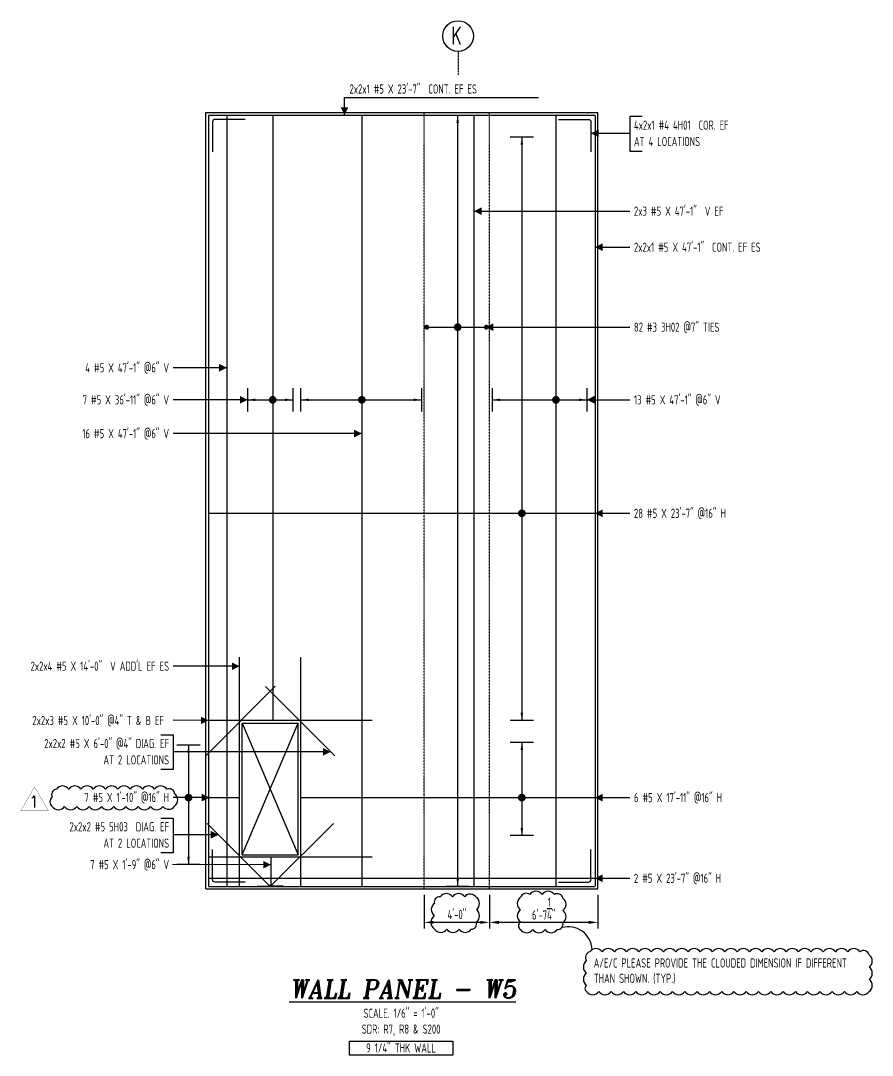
# Model space of a CAD drawing. Header units: inches. Extents: x -3675 to 25720, y -2273 to 5046.
# Drawn here: x 9390 to 10014, y -102 to 656 of the extents above; entities that cross this region are included whole.
import ezdxf
from ezdxf.enums import TextEntityAlignment as Align

# ---------------------------------------------------------------- set-up
doc = ezdxf.new("R2010")
doc.units = ezdxf.units.IN
doc.header["$LTSCALE"] = 0.025
doc.header["$MEASUREMENT"] = 0
doc.linetypes.add('HIDDEN', pattern=[6, 3, -3])
doc.linetypes.add('PHANTOM', pattern=[2.5, 1.25, -0.25, 0.25, -0.25, 0.25, -0.25])
doc.layers.get('0').update_dxf_attribs({"linetype": 'CONTINUOUS'})
doc.layers.get('Defpoints').update_dxf_attribs({"linetype": 'CONTINUOUS'})
for name, color, linetype in [('0-25', 7, 'CONTINUOUS'), ('0-25TEXT', 7, 'CONTINUOUS'), ('0-35', 3, 'CONTINUOUS'), ('0-35TEXT', 3, 'CONTINUOUS'), ('0-50', 10, 'CONTINUOUS'), ('BAR-LBL', 2, 'CONTINUOUS'), ('DETAIL', 83, 'CONTINUOUS'), ('GRID', 8, 'PHANTOM'), ('hidden', 7, 'HIDDEN'), ('RANGELAY', 7, 'CONTINUOUS'), ('REBARS', 4, 'CONTINUOUS'), ('REV_1', 150, 'CONTINUOUS')]:
    doc.layers.add(name, color=color, linetype=linetype)
doc.styles.add('AR', font='ARCHQUIK.shx', dxfattribs={"width": 0.8})
doc.styles.add('ROMANT', font='romant')
doc.dimstyles.new('CADS_DIM_48', dxfattribs={"dimscale": 48, "dimtxt": 0.09375, "dimasz": 0.09375, "dimexe": 0.0625, "dimexo": 0.0625, "dimgap": 0.09375, "dimtad": 0, "dimtih": 1, "dimtoh": 1, "dimzin": 1, "dimdsep": 46, "dimlunit": 4, "dimtxsty": 'AR', "dimblk": 'CLOSED', "dimcen": 0.1875, "dimadec": 0, "dimazin": 0, "dimtfac": 1, "dimtofl": 0, "dimtmove": 0, "dimatfit": 1, "dimldrblk": 'DOTBLANK', "dimfxl": 1, "dimtzin": 0, "dimarcsym": 0})

# ---------------------------------------------------------------- blocks, each defined once
blk = doc.blocks.new('leadrblk')
blk.add_lwpolyline([(0, 0, 0, 1, 0), (1, 0, 1, 1, 0)], format="xyseb")
blk = doc.blocks.new('rendmark')
at = {"color": 4}
blk.add_line((0, -3), (0, 3), dxfattribs=at)
blk = doc.blocks.new('rarrow')
at = {"color": 7}
blk.add_solid([(2, -0.33), (2, 0.33), (0, 0)], dxfattribs=at)
blk = doc.blocks.new('*U413', base_point=(9757.46, 571))
at = {"layer": 'RANGELAY'}
blk.add_line((9757.46, 571), (9757.46, 143.32), dxfattribs=at)
at = {"layer": 'RANGELAY', "xscale": 2.834645669291339, "yscale": 2.834645669291339}
for name, p, rotation in [('rendmark', (9757.46, 571), 269.9999999999999), ('rarrow', (9757.46, 571), 269.9999999999999), ('rarrow', (9757.46, 143.32), 89.999996929531), ('rendmark', (9757.46, 143.32), 89.999996929531)]:
    blk.add_blockref(name, p, dxfattribs=dict(at, rotation=rotation))
blk = doc.blocks.new('VPM6DAFA')
at = {"const_width": 1}
blk.add_lwpolyline([(-0.5, 0, 1), (0.5, 0, 1)], format="xyb", close=True, dxfattribs=at)
blk = doc.blocks.new('*U380', base_point=(9540.89, 586.82))
at = {"layer": 'REBARS', "color": 0}
blk.add_lwpolyline([(9541.2, 586.82), (9541.2, 21.82)], dxfattribs=at)
blk = doc.blocks.new('*U787', base_point=(9574.56, 586.82))
at = {"layer": 'REBARS', "color": 0}
blk.add_lwpolyline([(9574.87, 586.82), (9574.87, 143.82)], dxfattribs=at)
blk = doc.blocks.new('*U384', base_point=(9782.14, 586.82))
at = {"layer": 'REBARS', "color": 0}
blk.add_lwpolyline([(9782.46, 586.82), (9782.46, 21.82)], dxfattribs=at)
blk = doc.blocks.new('*U412', base_point=(9710.44, 21.63))
at = {"layer": 'RANGELAY'}
blk.add_line((9710.44, 21.63), (9710.44, 587), dxfattribs=at)
at = {"layer": 'RANGELAY', "xscale": 2.834645669291339, "yscale": 2.834645669291339}
for name, p, rotation in [('rendmark', (9710.44, 587), 269.9999969411395), ('rarrow', (9710.44, 587), 269.9999969411395), ('rarrow', (9710.44, 21.63), 90.00000001160853), ('rendmark', (9710.44, 21.63), 90.00000001160853)]:
    blk.add_blockref(name, p, dxfattribs=dict(at, rotation=rotation))
blk = doc.blocks.new('VPM6DB18')
at = {"const_width": 1}
blk.add_lwpolyline([(-0.5, 0, 1), (0.5, 0, 1)], format="xyb", close=True, dxfattribs=at)
blk = doc.blocks.new('*U789', base_point=(9639.87, 586.82))
at = {"layer": 'REBARS', "color": 0}
blk.add_lwpolyline([(9640.18, 586.82), (9640.18, 21.82)], dxfattribs=at)
blk = doc.blocks.new('*U616', base_point=(9808.34, 584.07))
at = {"layer": 'REBARS', "color": 0}
blk.add_lwpolyline([(9784.34, 583.82), (9806.34, 583.82, -0.414214), (9808.09, 582.07), (9808.09, 560.07)], format="xyb", dxfattribs=at)
blk = doc.blocks.new('*U617', base_point=(9530.59, 584.07))
at = {"layer": 'REBARS', "color": 0}
blk.add_lwpolyline([(9554.59, 583.82), (9532.59, 583.82, 0.414214), (9530.84, 582.07), (9530.84, 560.07)], format="xyb", dxfattribs=at)
blk = doc.blocks.new('*U248', base_point=(9528.15, 586.82))
at = {"layer": 'REBARS', "color": 0}
blk.add_lwpolyline([(9527.84, 586.82), (9527.84, 21.82)], dxfattribs=at)
blk = doc.blocks.new('*U249', base_point=(9810.78, 586.82))
at = {"layer": 'REBARS', "color": 0}
blk.add_lwpolyline([(9811.09, 586.82), (9811.09, 21.82)], dxfattribs=at)
blk = doc.blocks.new('*U704', base_point=(9527.84, 586.69))
at = {"layer": 'REBARS', "color": 0}
blk.add_lwpolyline([(9527.84, 587), (9810.84, 587)], dxfattribs=at)
blk = doc.blocks.new('*U250', base_point=(9722.06, 586.82))
at = {"layer": 'REBARS', "color": 0}
blk.add_lwpolyline([(9722.38, 586.82), (9722.38, 21.82)], dxfattribs=at)
blk = doc.blocks.new('*U709', base_point=(9528.09, 27.25))
at = {"layer": 'REBARS', "color": 0}
blk.add_lwpolyline([(9528.09, 27.56), (9811.09, 27.56)], dxfattribs=at)
blk = doc.blocks.new('*U399', base_point=(9513.17, 125.32))
at = {"layer": 'RANGELAY'}
blk.add_line((9513.17, 125.32), (9513.17, 37.63), dxfattribs=at)
at = {"layer": 'RANGELAY', "xscale": 2.834645669291339, "yscale": 2.834645669291339}
for name, p, rotation in [('rendmark', (9513.17, 125.32), 269.9999999999999), ('rarrow', (9513.17, 125.32), 269.9999999999999), ('rarrow', (9513.17, 37.63), 89.999996929531), ('rendmark', (9513.17, 37.63), 89.999996929531)]:
    blk.add_blockref(name, p, dxfattribs=dict(at, rotation=rotation))
blk = doc.blocks.new('VPM6DDCA')
at = {"const_width": 1}
blk.add_lwpolyline([(-0.5, 0, 1), (0.5, 0, 1)], format="xyb", close=True, dxfattribs=at)
blk = doc.blocks.new('*U443', base_point=(9527.84, 86.4))
at = {"layer": 'REBARS', "color": 0}
blk.add_lwpolyline([(9527.84, 86.72), (9549.84, 86.72)], dxfattribs=at)
blk = doc.blocks.new('*U398', base_point=(9757.46, 127.32))
at = {"layer": 'RANGELAY'}
blk.add_line((9757.46, 127.32), (9757.46, 58.82), dxfattribs=at)
at = {"layer": 'RANGELAY', "xscale": 2.834645669291339, "yscale": 2.834645669291339}
for name, p, rotation in [('rendmark', (9757.46, 127.32), 269.9999999999999), ('rarrow', (9757.46, 127.32), 269.9999999999999), ('rarrow', (9757.46, 58.82), 89.999996929531), ('rendmark', (9757.46, 58.82), 89.999996929531)]:
    blk.add_blockref(name, p, dxfattribs=dict(at, rotation=rotation))
blk = doc.blocks.new('VPM6DDDF')
at = {"const_width": 1}
blk.add_lwpolyline([(-0.5, 0, 1), (0.5, 0, 1)], format="xyb", close=True, dxfattribs=at)
blk = doc.blocks.new('*U440', base_point=(9595.59, 86.4))
at = {"layer": 'REBARS', "color": 0}
blk.add_lwpolyline([(9595.59, 86.72), (9810.59, 86.72)], dxfattribs=at)
blk = doc.blocks.new('*U695', base_point=(9528.09, 294.82))
at = {"layer": 'REBARS', "color": 0}
blk.add_lwpolyline([(9528.09, 295.13), (9811.09, 295.13)], dxfattribs=at)
blk = doc.blocks.new('*U809', base_point=(9573.2, 43))
at = {"layer": 'REBARS', "color": 0}
blk.add_lwpolyline([(9573.51, 43), (9573.51, 22)], dxfattribs=at)
blk = doc.blocks.new('*U788', base_point=(9556.59, 378.3))
at = {"layer": 'RANGELAY'}
blk.add_line((9556.59, 378.3), (9589.59, 378.3), dxfattribs=at)
at = {"layer": 'RANGELAY', "xscale": 2.834645669291339, "yscale": 2.834645669291339}
for name, p, rotation in [('rendmark', (9556.59, 378.3), 2.072565171355973e-12), ('rendmark', (9589.59, 378.3), 179.9999969295331), ('rarrow', (9556.59, 378.3), 2.072565171355973e-12), ('rarrow', (9589.59, 378.3), 179.9999969295331)]:
    blk.add_blockref(name, p, dxfattribs=dict(at, rotation=rotation))
blk = doc.blocks.new('VPM6DE080')
at = {"const_width": 1}
blk.add_lwpolyline([(-0.5, 0, 1), (0.5, 0, 1)], format="xyb", close=True, dxfattribs=at)
blk = doc.blocks.new('*U397', base_point=(9735.84, 378.3))
at = {"layer": 'RANGELAY'}
blk.add_line((9735.84, 378.3), (9805.09, 378.3), dxfattribs=at)
at = {"layer": 'RANGELAY', "xscale": 2.834645669291339, "yscale": 2.834645669291339}
for name, p, rotation in [('rendmark', (9735.84, 378.3), 2.069358644238373e-12), ('rendmark', (9805.09, 378.3), 179.9999969295331), ('rarrow', (9735.84, 378.3), 2.069358644238373e-12), ('rarrow', (9805.09, 378.3), 179.9999969295331)]:
    blk.add_blockref(name, p, dxfattribs=dict(at, rotation=rotation))
blk = doc.blocks.new('VPM6DE0E')
at = {"const_width": 1}
blk.add_lwpolyline([(-0.5, 0, 1), (0.5, 0, 1)], format="xyb", close=True, dxfattribs=at)
blk = doc.blocks.new('*U396', base_point=(9687.6, 431.55))
at = {"layer": 'REBARS', "color": 0, "const_width": 1.8}
for points in [[(9687.79, 432.45, 1), (9687.79, 430.65, 1), (9687.79, 432.45)], [(9731.41, 430.65, 1), (9731.41, 432.45, 1), (9731.41, 430.65)]]:
    blk.add_lwpolyline(points, format="xyb", dxfattribs=at)
at = {"layer": 'REBARS', "color": 0}
blk.add_lwpolyline([(9687.79, 431.55), (9731.41, 431.55)], dxfattribs=at)
blk = doc.blocks.new('*U790', base_point=(9595.59, 378.3))
at = {"layer": 'RANGELAY'}
blk.add_line((9595.59, 378.3), (9683.9, 378.3), dxfattribs=at)
at = {"layer": 'RANGELAY', "xscale": 2.834645669291339, "yscale": 2.834645669291339}
for name, p, rotation in [('rendmark', (9595.59, 378.3), 2.065201842417342e-12), ('rendmark', (9683.9, 378.3), 179.9999969295331), ('rarrow', (9595.59, 378.3), 2.065201842417342e-12), ('rarrow', (9683.9, 378.3), 179.9999969295331)]:
    blk.add_blockref(name, p, dxfattribs=dict(at, rotation=rotation))
blk = doc.blocks.new('VPM6DE1C')
at = {"const_width": 1}
blk.add_lwpolyline([(-0.5, 0, 1), (0.5, 0, 1)], format="xyb", close=True, dxfattribs=at)
blk = doc.blocks.new('*U618', base_point=(9808.34, 24.57))
at = {"layer": 'REBARS', "color": 0}
blk.add_lwpolyline([(9784.34, 24.82), (9806.34, 24.82, 0.414213), (9808.09, 26.57), (9808.09, 48.57)], format="xyb", dxfattribs=at)
blk = doc.blocks.new('*U619', base_point=(9530.59, 24.57))
at = {"layer": 'REBARS', "color": 0}
blk.add_lwpolyline([(9554.59, 24.82), (9532.59, 24.82, -0.414213), (9530.84, 26.57), (9530.84, 48.57)], format="xyb", dxfattribs=at)
blk = doc.blocks.new('*U434', base_point=(9573.59, 21.54))
at = {"layer": 'REBARS', "color": 0}
blk.add_lwpolyline([(9563.59, 21.85), (9572.55, 21.85, 0.198912), (9574.1, 22.5), (9619.32, 67.72)], format="xyb", dxfattribs=at)
blk = doc.blocks.new('*U435', base_point=(9620.24, 117.05))
at = {"layer": 'REBARS', "color": 0}
blk.add_lwpolyline([(9620.46, 117.27), (9569.55, 168.19)], dxfattribs=at)
blk = doc.blocks.new('*U441', base_point=(9647.84, 143.63))
at = {"layer": 'REBARS', "color": 0}
blk.add_lwpolyline([(9647.84, 143.32), (9527.84, 143.32)], dxfattribs=at)
blk = doc.blocks.new('*U442', base_point=(9647.84, 42.69))
at = {"layer": 'REBARS', "color": 0}
blk.add_lwpolyline([(9647.84, 43), (9527.84, 43)], dxfattribs=at)
blk = doc.blocks.new('*U436', base_point=(9550.9, 21.63))
at = {"layer": 'REBARS', "color": 0}
blk.add_lwpolyline([(9550.59, 21.63), (9550.59, 189.63)], dxfattribs=at)
blk = doc.blocks.new('*U437', base_point=(9595.28, 21.63))
at = {"layer": 'REBARS', "color": 0}
blk.add_lwpolyline([(9595.59, 21.63), (9595.59, 189.63)], dxfattribs=at)
blk = doc.blocks.new('*U705', base_point=(9527.84, 21.94))
at = {"layer": 'REBARS', "color": 0}
blk.add_lwpolyline([(9527.84, 21.63), (9810.84, 21.63)], dxfattribs=at)
blk = doc.blocks.new('*U439', base_point=(9526.06, 117.17))
at = {"layer": 'REBARS', "color": 0}
blk.add_lwpolyline([(9525.84, 117.39), (9576.75, 168.31)], dxfattribs=at)
blk = doc.blocks.new('*U438', base_point=(9572.59, 21.54))
at = {"layer": 'REBARS', "color": 0}
blk.add_lwpolyline([(9582.59, 21.85), (9573.63, 21.85, -0.198912), (9572.08, 22.5), (9526.85, 67.72)], format="xyb", dxfattribs=at)
blk = doc.blocks.new('*D378')
at = {"layer": 'Defpoints', "color": 0, "transparency": 16777216}
for p in [(9733.84, 19.82), (9813.09, 19.82), (9733.84, -4.74)]:
    blk.add_point(p, dxfattribs=at)
at = {"layer": 'DETAIL', "color": 0, "lineweight": -2, "transparency": 16777216}
for p, q in [((9733.84, 15.32), (9733.84, -9.24)), ((9813.09, 15.32), (9813.09, -9.24)), ((9806.34, -4.74), (9740.59, -4.74))]:
    blk.add_line(p, q, dxfattribs=at)
at = {"layer": 'DETAIL', "color": 0, "transparency": 16777216}
for points in [[(9740.59, -3.62), (9740.59, -5.87), (9733.84, -4.74)], [(9806.34, -3.62), (9806.34, -5.87), (9813.09, -4.74)]]:
    blk.add_solid(points, dxfattribs=at)
at = {"layer": 'DETAIL', "color": 0, "transparency": 16777216, "insert": (9773.46, 5.38), "char_height": 6.75, "attachment_point": 5, "style": 'AR'}
blk.add_mtext('6\'-7{\\H1.000000x;\\S1/4;}"', dxfattribs=at)
blk = doc.blocks.new('_DotBlank')
at = {"layer": '0-35', "color": 0, "lineweight": -2}
blk.add_line((-0.5, 0), (-1, 0), dxfattribs=at)
blk.add_circle((0, 0), 0.5, dxfattribs=at)
blk = doc.blocks.new('*D379')
at = {"layer": 'Defpoints', "color": 0, "transparency": 16777216}
for p in [(9685.9, 19.82), (9733.84, 19.82), (9685.9, -4.74)]:
    blk.add_point(p, dxfattribs=at)
at = {"layer": 'DETAIL', "color": 0, "lineweight": -2, "transparency": 16777216}
for p, q in [((9685.9, 15.32), (9685.9, -9.24)), ((9733.84, 15.32), (9733.84, -9.24)), ((9727.09, -4.74), (9692.65, -4.74))]:
    blk.add_line(p, q, dxfattribs=at)
at = {"layer": 'DETAIL', "color": 0, "transparency": 16777216}
for points in [[(9692.65, -3.62), (9692.65, -5.87), (9685.9, -4.74)], [(9727.09, -3.62), (9727.09, -5.87), (9733.84, -4.74)]]:
    blk.add_solid(points, dxfattribs=at)
at = {"layer": 'DETAIL', "color": 0, "transparency": 16777216, "insert": (9709.87, 1), "char_height": 6.75, "attachment_point": 5, "style": 'AR'}
blk.add_mtext('4\'-0"', dxfattribs=at)
blk = doc.blocks.new('Rev_Tri (48)')
at = {"const_width": 0.128}
blk.add_lwpolyline([(6.69, 11.58), (13.37, 0), (0, 0)], close=True, dxfattribs=at)
at = {"color": 1, "style": 'ROMANT'}
blk.add_attdef('R', (3.93, 1.52, -0.03), '', height=5.75, dxfattribs=at)

msp = doc.modelspace()

# ---------------------------------------------------------------- linework, layer by layer
at = {"layer": '0-25TEXT'}
for points in [[(9627.48556, 587.00286), (9627.48556, 599.81609), (9769.71263, 599.81609)], [(9845.61585, 586.03285), (9836.61679, 586.03285), (9836.61679, 560.53553), (9845.61585, 560.53553)], [(9808.08844, 573.65915), (9836.61679, 573.65915)], [(9722.37699, 516.61675), (9836.61679, 516.61675)], [(9811.08825, 490.18597), (9836.61679, 490.18597)], [(9730.88346, 431.54571), (9836.61679, 431.54571)], [(9730.88346, 431.54571), (9836.61679, 431.54571)], [(9541.20448, 401.7865), (9501.93687, 401.7865)], [(9556.58826, 378.29768), (9501.93687, 378.29768)], [(9805.07641, 378.29966), (9836.61679, 378.29966)], [(9640.18195, 353.52472), (9501.93687, 353.52472)], [(9811.07641, 295.13319), (9836.61679, 295.13319)], [(9550.5883, 182.96452), (9501.93687, 183.05731)], [(9527.83828, 143.31543), (9501.93687, 143.40952)], [(9492.93781, 132.73482), (9501.93687, 132.73482), (9501.93687, 107.2375), (9492.93781, 107.2375)], [(9617.46432, 120.26764), (9501.93687, 120.36112)], [(9528.46388, 86.71506), (9501.93687, 86.80914)], [(9811.07641, 86.71701), (9836.61679, 86.71701)], [(9492.93781, 71.69755), (9501.93687, 71.69755), (9501.93687, 46.20023), (9492.93781, 46.20023)], [(9535.11611, 59.45921), (9501.93687, 59.32385)], [(9573.51237, 37.44827), (9501.42751, 37.5646)], [(9811.08826, 27.56074), (9836.61679, 27.56074)]]:
    msp.add_lwpolyline(points, dxfattribs=at)
at = {"layer": '0-35'}
for p, q in [((9525.83826, 19.81536), (9525.83826, 588.81536)), ((9525.83826, 588.81536), (9813.08826, 588.81536)), ((9813.08826, 19.81536), (9813.08826, 588.81536)), ((9552.58826, 44.81536), (9552.58826, 141.31536)), ((9552.58826, 141.31536), (9593.58826, 141.31536)), ((9593.58826, 44.81536), (9593.58826, 141.31536)), ((9552.58826, 44.81536), (9593.58826, 44.81536)), ((9525.83826, 19.81536), (9813.08826, 19.81536))]:
    msp.add_line(p, q, dxfattribs=at)
at = {"layer": '0-50'}
for p, q in [((9552.58826, 141.31536), (9593.58826, 44.81536)), ((9552.58826, 44.81536), (9593.58826, 141.31536))]:
    msp.add_line(p, q, dxfattribs=at)
msp.add_lwpolyline([(9631.06588, -91.84158), (9706.95273, -91.84158), (9706.95273, -102.19794), (9631.06588, -102.19794)], close=True, dxfattribs=at)
msp.add_circle((9710.71326, 644.97809), 11.25, dxfattribs=at)
at = {"layer": 'DETAIL'}
for points in [[(9693.43543, -9.76448, 0.52056705), (9702.43543, -9.76448, 0.52056705), (9711.43543, -9.76448, 0.52056705), (9720.43543, -9.76448, 0.52056705), (9724.10518, -4.43423, 0.52056705), (9724.10518, 4.56577, 0.52056705), (9724.10518, 13.56577, 0.52056705), (9715.5802, 14.04079, 0.52056705), (9706.5802, 14.04079, 0.52056705), (9697.5802, 14.04079, 0.52056705), (9693.43543, 9.18556, 0.52056705), (9693.43543, 0.18556, 0.52056705)], [(9756.43278, -9.97148, 0.52056705), (9765.43278, -9.97148, 0.52056705), (9774.43278, -9.97148, 0.52056705), (9783.43278, -9.97148, 0.52056705), (9787.51704, -5.05575, 0.52056705), (9787.51704, 3.94425, 0.52056705), (9787.51704, 12.94425, 0.52056705), (9781.26959, 15.6968, 0.52056705), (9772.26959, 15.6968, 0.52056705), (9763.26959, 15.6968, 0.52056705), (9756.43278, 13.53362, 0.52056705), (9756.43278, 4.53362, 0.52056705), (9756.43278, -4.46638, 0.52056705)], [(9804.89118, -55.50389, 0.52056705), (9813.89118, -55.50389, 0.52056705), (9822.89118, -55.50389, 0.52056705), (9831.89118, -55.50389, 0.52056705), (9840.89118, -55.50389, 0.52056705), (9849.89118, -55.50389, 0.52056705), (9858.89118, -55.50389, 0.52056705), (9867.89118, -55.50389, 0.52056705), (9876.89118, -55.50389, 0.52056705), (9885.89118, -55.50389, 0.52056705), (9894.89118, -55.50389, 0.52056705), (9903.89118, -55.50389, 0.52056705), (9912.89118, -55.50389, 0.52056705), (9921.89118, -55.50389, 0.52056705), (9930.89118, -55.50389, 0.52056705), (9939.89118, -55.50389, 0.52056705), (9948.89118, -55.50389, 0.52056705), (9957.89118, -55.50389, 0.52056705), (9966.89118, -55.50389, 0.52056705), (9975.89118, -55.50389, 0.52056705), (9984.89118, -55.50389, 0.52056705), (9993.89118, -55.50389, 0.52056705), (10002.89118, -55.50389, 0.52056705), (10011.89118, -55.50389, 0.52056705), (10011.93876, -46.55147, 0.52056705), (10011.93876, -37.55147, 0.52056705), (10011.93876, -28.55147, 0.52056705), (10005.24922, -26.24101, 0.52056705), (9996.24922, -26.24101, 0.52056705), (9987.24922, -26.24101, 0.52056705), (9978.24922, -26.24101, 0.52056705), (9969.24922, -26.24101, 0.52056705), (9960.24922, -26.24101, 0.52056705), (9951.24922, -26.24101, 0.52056705), (9942.24922, -26.24101, 0.52056705), (9933.24922, -26.24101, 0.52056705), (9924.24922, -26.24101, 0.52056705), (9915.24922, -26.24101, 0.52056705), (9906.24922, -26.24101, 0.52056705), (9897.24922, -26.24101, 0.52056705), (9888.24922, -26.24101, 0.52056705), (9879.24922, -26.24101, 0.52056705), (9870.24922, -26.24101, 0.52056705), (9861.24922, -26.24101, 0.52056705), (9852.24922, -26.24101, 0.52056705), (9843.24922, -26.24101, 0.52056705), (9834.24922, -26.24101, 0.52056705), (9825.24922, -26.24101, 0.52056705), (9816.24922, -26.24101, 0.52056705), (9807.24922, -26.24101, 0.52056705), (9804.89118, -32.88297, 0.52056705), (9804.89118, -41.88297, 0.52056705), (9804.89118, -50.88297, 0.52056705)]]:
    msp.add_lwpolyline(points, format="xyb", close=True, dxfattribs=at)
msp.add_arc((9791.45398, -25.43421), 17.50036, 2.49493073, 105.57755057, dxfattribs=at)
at = {"layer": 'GRID', "lineweight": -3}
msp.add_lwpolyline([(9710.71326, 633.72809), (9710.71326, 616.48715)], dxfattribs=at)
at = {"layer": 'hidden'}
for p, q in [((9685.90076, 19.81536), (9685.90076, 588.81536)), ((9733.83826, 19.81536), (9733.83826, 588.81536))]:
    msp.add_line(p, q, dxfattribs=at)
at = {"layer": 'REV_1'}
msp.add_lwpolyline([(9413.34818, 80.18921, 0.52056705), (9422.34818, 80.18921, 0.52056705), (9431.34818, 80.18921, 0.52056705), (9440.34818, 80.18921, 0.52056705), (9449.34818, 80.18921, 0.52056705), (9458.34818, 80.18921, 0.52056705), (9467.34818, 80.18921, 0.52056705), (9476.34818, 80.18921, 0.52056705), (9485.34818, 80.18921, 0.52056705), (9494.34818, 80.18921, 0.52056705), (9502.98873, 80.54866, 0.52056705), (9502.98873, 89.54866, 0.52056705), (9497.3538, 92.91374, 0.52056705), (9488.3538, 92.91374, 0.52056705), (9479.3538, 92.91374, 0.52056705), (9470.3538, 92.91374, 0.52056705), (9461.3538, 92.91374, 0.52056705), (9452.3538, 92.91374, 0.52056705), (9443.3538, 92.91374, 0.52056705), (9434.3538, 92.91374, 0.52056705), (9425.3538, 92.91374, 0.52056705), (9416.3538, 92.91374, 0.52056705), (9413.34818, 86.91936, 0.52056705)], format="xyb", close=True, dxfattribs=at)

# ---------------------------------------------------------------- block references
at = {"layer": '0-25', "xscale": 1.5, "yscale": 1.5, "zscale": 1.5}
msp.add_blockref('Rev_Tri (48)', (9390.36028, 77.18538, -0.15), dxfattribs=at).add_auto_attribs({'R': '1'})
at = {"layer": '0-25TEXT'}
for name, p, xscale, yscale, rotation in [('leadrblk', (9627.48556, 587.00286), 5.623937007874017, 2.250708661417324, 90.00000153523449), ('VPM6DB18', (9710.44363, 431.54571), 2.834645669291338, 2.834645669291338, 90.00000001160855), ('leadrblk', (9541.20448, 401.7865), 5.623937007874017, 2.250708661417324, 180.000003070469), ('leadrblk', (9556.58826, 378.29768), 5.623937007874017, 2.250708661417324, 180.000003070469), ('leadrblk', (9640.18195, 353.52472), 5.623937007874017, 2.250708661417324, 180.000003070469), ('VPM6DAFA', (9757.4581, 295.13122), 2.834645669291338, 2.834645669291338, 269.9999999999999), ('leadrblk', (9550.5883, 182.96452), 5.623937007874017, 2.250708661417324, 180.000003070469), ('leadrblk', (9527.83828, 143.31543), 5.623937007874017, 2.250708661417324, 180.000003070469), ('leadrblk', (9617.46432, 120.26764), 5.623937007874017, 2.250708661417324, 180.000003070469), ('VPM6DDCA', (9513.17293, 86.71512), 2.834645669291338, 2.834645669291338, 269.9999999999999), ('leadrblk', (9528.46388, 86.71506), 5.623937007874017, 2.250708661417324, 180.000003070469), ('VPM6DDDF', (9757.4581, 86.71503), 2.834645669291338, 2.834645669291338, 269.9999999999999), ('leadrblk', (9535.11611, 59.45921), 5.623937007874017, 2.250708661417324, 180.000003070469), ('leadrblk', (9573.51237, 37.44827), 5.623937007874017, 2.250708661417324, 180.000003070469), ('leadrblk', (9811.08826, 27.56074), -5.623937007874017, 2.250708661417324, 179.999996929531)]:
    msp.add_blockref(name, p, dxfattribs=dict(at, xscale=xscale, yscale=yscale, rotation=rotation))
for name, p, xscale, yscale in [('leadrblk', (9808.08844, 573.65915), 5.623937007874017, 2.250708661417324), ('leadrblk', (9722.37699, 516.61675), 5.623937007874017, 2.250708661417324), ('leadrblk', (9811.08825, 490.18597), 5.623937007874017, 2.250708661417324), ('leadrblk', (9730.88346, 431.54571), 5.623937007874017, 2.250708661417324), ('VPM6DE080', (9574.872, 378.29768), 2.834645669291338, 2.834645669291338), ('VPM6DE1C', (9640.18201, 378.29768), 2.834645669291338, 2.834645669291338), ('VPM6DE0E', (9782.45631, 378.29769), 2.834645669291338, 2.834645669291338), ('leadrblk', (9805.07641, 378.29966), 5.623937007874017, 2.250708661417324), ('leadrblk', (9811.07641, 295.13319), 5.623937007874017, 2.250708661417324), ('leadrblk', (9811.07641, 86.71701), 5.623937007874017, 2.250708661417324)]:
    msp.add_blockref(name, p, dxfattribs=dict(at, xscale=xscale, yscale=yscale))
at = {"layer": 'RANGELAY'}
for name, p in [('*U412', (9710.44363, 21.6278)), ('*U413', (9757.4581, 571.00286)), ('*U788', (9556.58826, 378.29768)), ('*U790', (9595.58826, 378.29768)), ('*U397', (9735.83826, 378.29769)), ('*U399', (9513.17293, 125.31545)), ('*U398', (9757.4581, 127.31539))]:
    msp.add_blockref(name, p, dxfattribs=at)
at = {"layer": 'REBARS', "color": 4}
for name, p in [('*U704', (9527.83826, 586.69036)), ('*U248', (9528.15077, 586.81536)), ('*U380', (9540.89198, 586.81536)), ('*U787', (9574.55949, 586.81536)), ('*U789', (9639.86944, 586.81536)), ('*U250', (9722.06448, 586.81531)), ('*U384', (9782.14375, 586.81536)), ('*U249', (9810.77575, 586.81536)), ('*U617', (9530.58808, 584.06536)), ('*U616', (9808.33844, 584.06536)), ('*U396', (9687.59775, 431.54571)), ('*U695', (9528.08826, 294.81872)), ('*U436', (9550.90075, 21.62784)), ('*U437', (9595.27577, 21.62784)), ('*U439', (9526.05923, 117.17272)), ('*U435', (9620.23732, 117.05269)), ('*U441', (9647.83828, 143.62967)), ('*U443', (9527.83767, 86.40256)), ('*U440', (9595.58824, 86.40451)), ('*U438', (9572.59127, 21.54205)), ('*U434', (9573.58534, 21.54205)), ('*U619', (9530.58808, 24.56536)), ('*U618', (9808.33844, 24.56536)), ('*U442', (9647.83828, 42.6922)), ('*U809', (9573.19987, 43.00286)), ('*U709', (9528.08826, 27.24824)), ('*U705', (9527.83826, 21.94036))]:
    msp.add_blockref(name, p, dxfattribs=at)

# ---------------------------------------------------------------- texts
at = {"color": 7, "linetype": 'Continuous', "style": 'ROMANT', "oblique": 9, "width": 0.95}
msp.add_text('%%UWALL PANEL - W5', height=13.5, dxfattribs=at).set_placement((9670.38118, -60.26968), align=Align.CENTER)
at = {"layer": '0-35TEXT', "style": 'AR', "width": 0.8}
msp.add_text('AT 4 LOCATIONS', height=6.7498312, dxfattribs=at).set_placement((9839.61648, 564.28514))
for p in [(9498.93719, 110.98711), (9498.93718, 49.94984)]:
    msp.add_text('AT 2 LOCATIONS', height=6.7498312, dxfattribs=at).set_placement(p, align=Align.RIGHT)
for s, p in [('SCALE. 1/6" = 1\'-0"', (9669.0093, -74.71657)), ('SDR: R7, R8 & S200', (9669.0093, -86.38477)), ('9 1/4" THK WALL', (9668.93238, -100.17278))]:
    msp.add_text(s, height=6.7498312, dxfattribs=at).set_placement(p, align=Align.CENTER)
at = {"layer": '0-50', "style": 'AR', "width": 0.8}
msp.add_text('K', height=13.5, dxfattribs=at).set_placement((9705.72672, 638.49163))
at = {"layer": 'BAR-LBL', "style": 'AR', "width": 0.8}
for s, p in [('2x2x1 #5 X 23\'-7"  CONT. EF ES', (9631.11688, 602.78618)), ('4x2x1 #4 4H01  COR. EF', (9839.61648, 576.28388)), ('2x3 #5 X 47\'-1"  V EF', (9839.61648, 513.24211)), ('2x2x1 #5 X 47\'-1"  CONT. EF ES', (9839.61648, 486.81132)), ('82 #3 3H02 @7" TIES', (9839.61648, 428.17106)), ('13 #5 X 47\'-1" @6" V', (9839.61648, 374.92502)), ('28 #5 X 23\'-7" @16" H', (9839.61648, 291.75855)), ('6 #5 X 17\'-11" @16" H', (9839.61648, 83.34236)), ('2 #5 X 23\'-7" @16" H', (9839.61648, 24.18609))]:
    msp.add_text(s, height=6.7492913, dxfattribs=at).set_placement(p)
for s, p in [('4 #5 X 47\'-1" @6" V', (9498.93718, 398.41185)), ('7 #5 X 36\'-11" @6" V', (9498.93718, 374.92304)), ('16 #5 X 47\'-1" @6" V', (9498.93718, 350.15007)), ('2x2x4 #5 X 14\'-0"  V ADD\'L EF ES', (9498.93718, 179.68266)), ('2x2x3 #5 X 10\'-0" @4" T & B EF', (9495.13408, 139.84734)), ('2x2x2 #5 X 6\'-0" @4" DIAG. EF', (9498.93719, 122.98585)), ('7 #5 X 1\'-10" @16" H', (9498.93719, 83.4345)), ('2x2x2 #5 5H03  DIAG. EF', (9498.93718, 61.94858)), ('7 #5 X 1\'-9" @6" V', (9498.93718, 34.18995))]:
    msp.add_text(s, height=6.7492913, dxfattribs=at).set_placement(p, align=Align.RIGHT)
at = {"layer": 'DETAIL', "insert": (9810.12262, -31.13451), "char_height": 6.75, "width": 202.6918851, "attachment_point": 1, "style": 'AR'}
msp.add_mtext('A/E/C PLEASE PROVIDE THE CLOUDED DIMENSION IF DIFFERENT THAN SHOWN. (TYP.)', dxfattribs=at)

# ---------------------------------------------------------------- dimensions: what is measured, and where the dimension line sits
at = {"layer": 'DETAIL'}
for base, p1, p2, picture, middle in [((9685.900758517, -4.7433480819), (9733.838258517, 19.8153606846), (9685.900758517, 19.8153606846), '*D379', (9709.869508517, 0.9980312284)), ((9733.83826, -4.74335), (9813.08826, 19.81536), (9733.83826, 19.81536), '*D378', (9773.46326, 5.38165))]:
    dim = msp.add_linear_dim(base=base, p1=p1, p2=p2, dimstyle='CADS_DIM_48', override={"dimscale": 72, "dimgap": 0.03125, "dimtad": 1, "dimtih": 0, "dimtoh": 0, "dimdec": 3, "dimtdec": 3}, dxfattribs=at)
    dim.commit()
    dim.dimension.update_dxf_attribs({"geometry": picture, "text_midpoint": middle})

doc.saveas('drawing.dxf')
